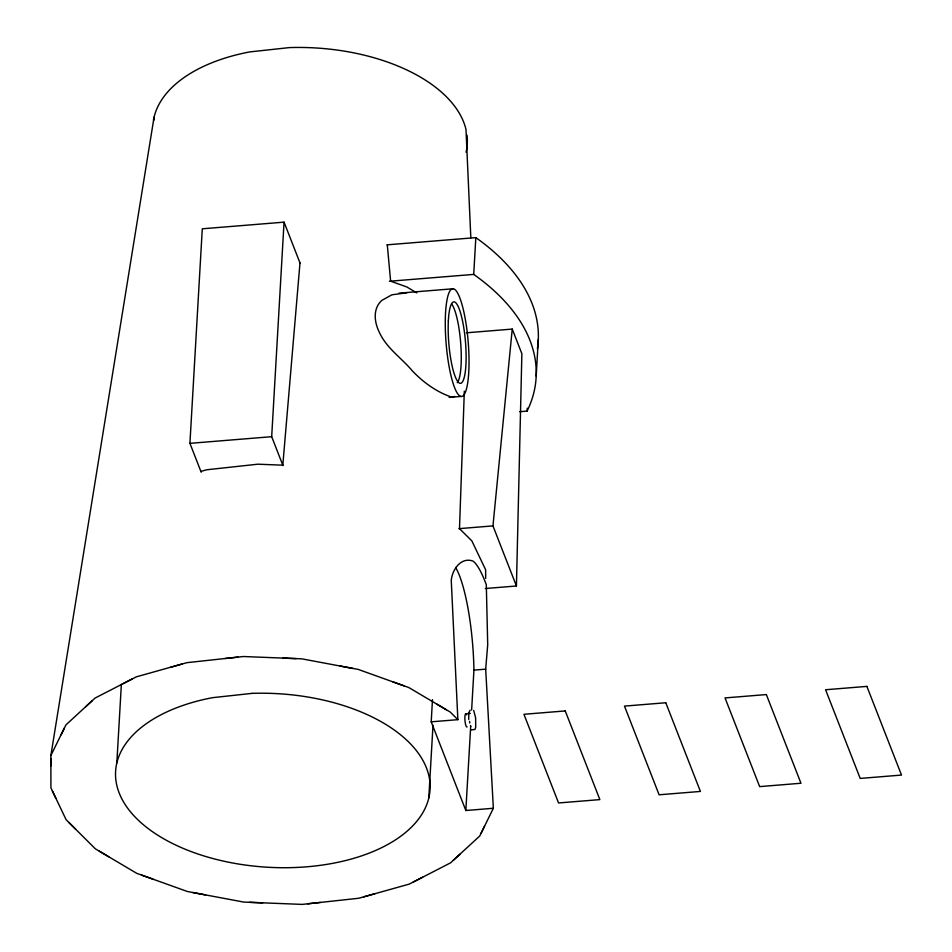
<?xml version="1.0" encoding="UTF-8"?>
<svg xmlns="http://www.w3.org/2000/svg" width="952" height="952" viewBox="0 0 952 952"><rect width="100%" height="100%" fill="white"/><g stroke="black" fill="none" stroke-linecap="round" stroke-linejoin="round"><path stroke-width="1.43" d="M485.377 588.514L516.424 585.992L521.875 353.716L512.247 329.083L466.409 332.807M464.326 391.224L459.495 528.622L471.883 540.95L485.639 569.784L485.663 578.423M153.891 120.154L154.069 117.179L50.861 755.543L50.92 787.875L66.104 819.696L95.379 848.851L136.743 873.341L187.377 891.5L243.831 902.091L302.272 904.4L358.702 898.26L409.277 884.087L450.546 862.857L479.713 836.023L493.362 808.272L485.687 669.161L487.71 644.718L486.305 584.695L484.128 579.149A84.169 16.374 79.7 0 0 472.977 561.073C460.851 556.718 452.152 569.855 451.26 580.458L457.864 719.664L431.208 721.83L432.482 699.661M116.834 762.945L121.368 684.274M201.205 472.252L189.924 443.346L202.288 228.801L284.053 222.149L300.178 263.43M282.97 465.599L271.689 436.694L284.053 222.149M428.805 797.978L432.993 725.257M519.685 411.704L527.087 411.097A271.677 149.952 3.3 0 0 473.715 274.402L475.833 237.619L387.071 244.843M493.362 808.272L465.837 810.509L470.693 726.269M471.633 710.013L473.929 670.113A84.419 17.267 85.3 0 0 455.591 567.463M527.087 411.097L527.253 408.158M536.19 376.123L538.308 339.34M299.987 262.954L282.803 465.183L257.885 464.195L206.762 469.764L200.872 471.407M516.424 585.992L492.957 525.897L512.247 329.083M50.861 758.649L50.872 765.955M61.071 734.777L64.474 727.852M484.568 826.157L481.153 833.083M50.861 755.543L65.926 724.912L95.081 698.066L136.362 676.836L186.937 662.663L243.367 656.523L301.796 658.832L358.261 669.434L408.896 687.594L450.26 712.084L457.864 719.664M85.692 706.705L92.284 700.636M459.935 854.218L453.342 860.287M123.07 683.667L132.399 678.871M422.569 877.256L413.239 882.052M470.133 710.18L468.848 712.655L468.705 719.462M170.646 667.233L182.082 664.032M374.981 893.702L363.557 896.903M454.544 396.425L451.819 397.174C436.706 392.093 423.235 382.395 412.24 370.745C401.351 357.773 386.393 348.111 379.217 332.034A38.104 26.144 43.5 0 1 381.978 300.308L391.867 294.822L406.849 292.776M225.196 658.51L237.952 657.118M320.443 902.425L307.686 903.805M389.392 281.256L473.715 274.402M398.912 293.18L453.354 288.753M449.118 397.4L460.899 396.437A54.05 11.055 85.3 0 0 464.981 317.456A54.05 11.055 85.3 0 0 445.5 313.886A54.05 11.055 85.3 0 0 460.899 396.437M189.924 443.346L271.689 436.694M458.947 528.658L492.957 525.897M473.929 670.113L485.687 669.161M465.885 713.774L470.336 713.405M471.43 729.898L474.953 729.47L475.714 727.173L475.619 717.808L473.703 710.418M282.982 658.094L296.191 658.617M262.645 902.841L249.448 902.317M340.078 666.019L352.835 668.411M205.549 894.916L192.792 892.512M392.593 681.739L404.041 685.845M153.046 879.184L141.598 875.078M436.944 704.194L446.286 709.728M108.695 856.729L99.341 851.195M416.809 292.895L406.813 286.969L390.618 281.161L387.285 244.819M75.529 829.085L68.913 822.492M55.811 798.121L52.372 790.922M431.208 721.83L465.837 810.509M470.823 237.75L465.992 129.496A157.496 86.929 3.3 0 0 289.349 47.6L249.698 51.92A157.496 86.929 3.3 0 0 153.486 119.964M467.015 135.172A157.496 86.929 3.3 0 1 466.04 152.213M475.833 237.619A271.677 149.952 3.3 0 1 537.38 348.837M467.111 726.912A6.664 1.368 85.3 0 1 464.885 719.153A6.664 1.368 85.3 0 1 466.647 714.857M470.835 726.34A6.664 1.368 85.3 0 1 470.455 725.591M469.788 723.02A6.664 1.368 85.3 0 1 469.538 721.378M451.76 304.093A40.853 8.354 85.3 0 1 460.804 344.553A40.853 8.354 85.3 0 1 457.257 382.692M252.113 693.365L212.463 697.685A157.496 86.929 3.3 0 0 166.66 840.438A157.496 86.929 3.3 0 0 422.902 812.556A157.496 86.929 3.3 0 0 252.113 693.365M565.238 710.93L523.933 714.286L558.562 802.964L599.867 799.609L565.238 710.93M665.781 702.743L624.476 706.11L659.105 794.789L700.41 791.433L665.781 702.743M766.336 694.567L725.031 697.923L759.66 786.614L800.965 783.246L766.336 694.567M866.879 686.392L825.574 689.748L860.203 778.427L901.508 775.071L866.879 686.392M448.344 320.895A40.853 8.354 85.3 0 0 459.971 383.287A40.853 8.354 85.3 0 0 463.065 323.609A40.853 8.354 85.3 0 0 448.344 320.895"/></g></svg>
